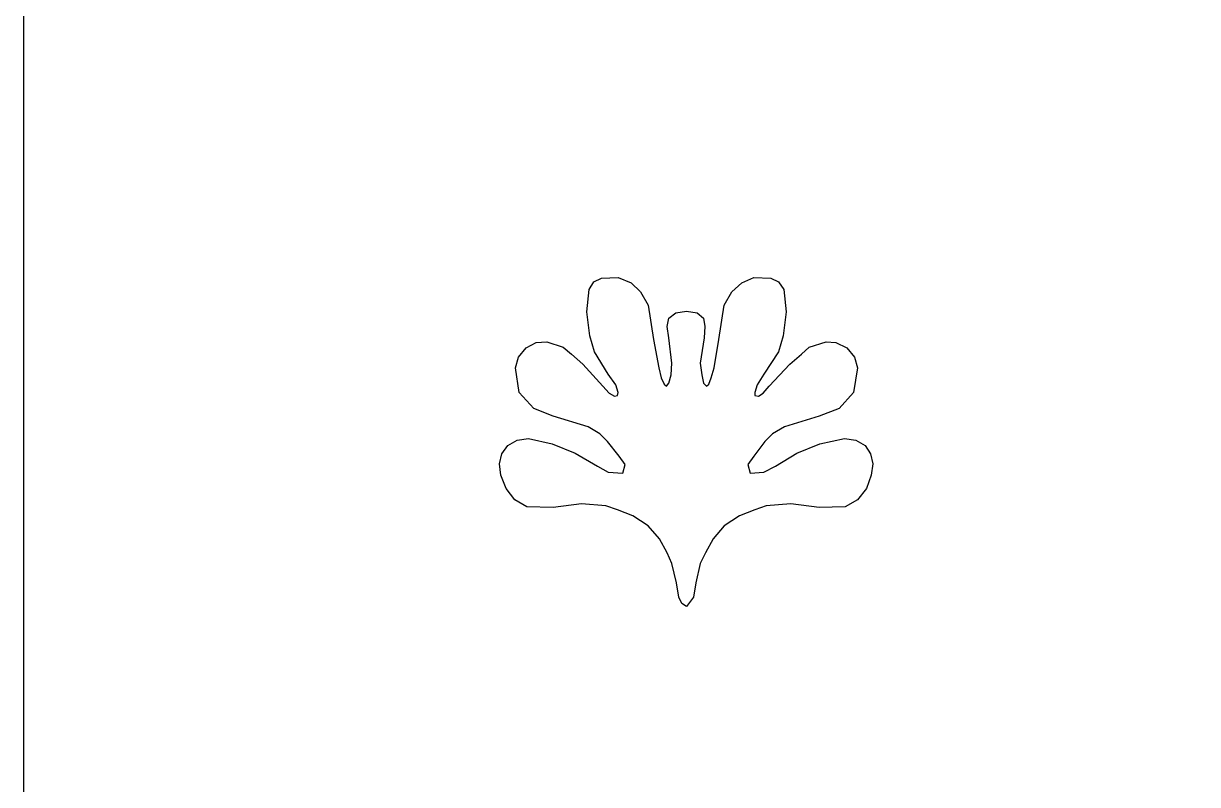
# Model space of a CAD drawing. Header units: centimetres. Extents: x -9.4 to 9.3, y -6 to 11.1.
# Drawn here: x 0.337 to 4.809, y -0.319 to 2.579 of the extents above; entities that cross this region are included whole.
import ezdxf

# ---------------------------------------------------------------- set-up
doc = ezdxf.new("R2010")
doc.units = ezdxf.units.CM
doc.header["$MEASUREMENT"] = 0

msp = doc.modelspace()

# ---------------------------------------------------------------- linework, layer by layer
at = {"color": 242}
for points, knots in [([(0.33706, -5.99235), (0.33706, -5.99235), (0.33706, 11.14986), (0.33706, 11.14986), (0.33706, 11.14986), (0.33706, 11.14986), (9.2808, 11.14986), (9.2808, 11.14986), (9.2808, 11.14986), (9.2808, 11.14986), (9.2808, -5.99235), (9.2808, -5.99235), (9.2808, -5.99235), (9.2808, -5.99235), (0.33706, -5.99235), (0.33706, -5.99235)], [0, 0, 0, 0, 0.2, 0.2, 0.2, 0.2, 0.4, 0.4, 0.4, 0.4, 0.6, 0.6, 0.6, 0.6, 1, 1, 1, 1]), ([(2.86235, 0.35903), (2.86235, 0.35903), (2.88862, 0.39405), (2.88862, 0.39405), (2.88862, 0.39405), (2.88862, 0.39405), (2.89742, 0.44956), (2.89742, 0.44956), (2.89742, 0.44956), (2.89742, 0.44956), (2.91493, 0.52259), (2.91493, 0.52259), (2.91493, 0.52259), (2.91493, 0.52259), (2.93538, 0.56347), (2.93538, 0.56347), (2.93538, 0.56347), (2.93538, 0.56347), (2.96458, 0.61605), (2.96458, 0.61605), (2.96458, 0.61605), (2.96458, 0.61605), (3.00546, 0.66569), (3.00546, 0.66569), (3.00546, 0.66569), (3.00546, 0.66569), (3.06386, 0.70364), (3.06386, 0.70364), (3.06386, 0.70364), (3.06386, 0.70364), (3.12226, 0.72703), (3.12226, 0.72703), (3.12226, 0.72703), (3.12226, 0.72703), (3.16609, 0.7416), (3.16609, 0.7416), (3.16609, 0.7416), (3.16609, 0.7416), (3.25951, 0.7504), (3.25951, 0.7504), (3.25951, 0.7504), (3.25951, 0.7504), (3.36754, 0.73579), (3.36754, 0.73579), (3.36754, 0.73579), (3.36754, 0.73579), (3.46684, 0.73872), (3.46684, 0.73872), (3.46684, 0.73872), (3.46684, 0.73872), (3.51359, 0.76498), (3.51359, 0.76498), (3.51359, 0.76498), (3.51359, 0.76498), (3.54861, 0.8088), (3.54861, 0.8088), (3.54861, 0.8088), (3.54861, 0.8088), (3.56617, 0.85844), (3.56617, 0.85844), (3.56617, 0.85844), (3.56617, 0.85844), (3.57199, 0.90227), (3.57199, 0.90227), (3.57199, 0.90227), (3.57199, 0.90227), (3.56323, 0.94023), (3.56323, 0.94023), (3.56323, 0.94023), (3.56323, 0.94023), (3.54279, 0.97236), (3.54279, 0.97236), (3.54279, 0.97236), (3.54279, 0.97236), (3.50773, 0.9928), (3.50773, 0.9928), (3.50773, 0.9928), (3.50773, 0.9928), (3.46395, 0.99866), (3.46395, 0.99866), (3.46395, 0.99866), (3.46395, 0.99866), (3.37048, 0.97822), (3.37048, 0.97822), (3.37048, 0.97822), (3.37048, 0.97822), (3.28288, 0.94316), (3.28288, 0.94316), (3.28288, 0.94316), (3.28288, 0.94316), (3.20111, 0.89351), (3.20111, 0.89351), (3.20111, 0.89351), (3.20111, 0.89351), (3.15728, 0.87013), (3.15728, 0.87013), (3.15728, 0.87013), (3.15728, 0.87013), (3.10475, 0.8672), (3.10475, 0.8672), (3.10475, 0.8672), (3.10475, 0.8672), (3.09599, 0.89933), (3.09599, 0.89933), (3.09599, 0.89933), (3.09599, 0.89933), (3.11932, 0.93147), (3.11932, 0.93147), (3.11932, 0.93147), (3.11932, 0.93147), (3.16022, 0.98698), (3.16022, 0.98698), (3.16022, 0.98698), (3.16022, 0.98698), (3.18942, 1.01618), (3.18942, 1.01618), (3.18942, 1.01618), (3.18942, 1.01618), (3.23617, 1.04244), (3.23617, 1.04244), (3.23617, 1.04244), (3.23617, 1.04244), (3.36754, 1.08333), (3.36754, 1.08333), (3.36754, 1.08333), (3.36754, 1.08333), (3.4435, 1.11258), (3.4435, 1.11258), (3.4435, 1.11258), (3.4435, 1.11258), (3.49897, 1.17391), (3.49897, 1.17391), (3.49897, 1.17391), (3.49897, 1.17391), (3.51359, 1.26733), (3.51359, 1.26733), (3.51359, 1.26733), (3.51359, 1.26733), (3.5019, 1.30827), (3.5019, 1.30827), (3.5019, 1.30827), (3.5019, 1.30827), (3.47271, 1.34328), (3.47271, 1.34328), (3.47271, 1.34328), (3.47271, 1.34328), (3.43182, 1.36373), (3.43182, 1.36373), (3.43182, 1.36373), (3.43182, 1.36373), (3.39386, 1.36666), (3.39386, 1.36666), (3.39386, 1.36666), (3.39386, 1.36666), (3.32959, 1.34622), (3.32959, 1.34622), (3.32959, 1.34622), (3.32959, 1.34622), (3.30039, 1.31991), (3.30039, 1.31991), (3.30039, 1.31991), (3.30039, 1.31991), (3.25661, 1.28195), (3.25661, 1.28195), (3.25661, 1.28195), (3.25661, 1.28195), (3.17773, 1.19724), (3.17773, 1.19724), (3.17773, 1.19724), (3.17773, 1.19724), (3.1544, 1.17097), (3.1544, 1.17097), (3.1544, 1.17097), (3.1544, 1.17097), (3.13688, 1.15929), (3.13688, 1.15929), (3.13688, 1.15929), (3.13688, 1.15929), (3.12226, 1.16222), (3.12226, 1.16222), (3.12226, 1.16222), (3.12226, 1.16222), (3.12226, 1.17391), (3.12226, 1.17391), (3.12226, 1.17391), (3.12226, 1.17391), (3.13101, 1.20311), (3.13101, 1.20311), (3.13101, 1.20311), (3.13101, 1.20311), (3.15728, 1.24399), (3.15728, 1.24399), (3.15728, 1.24399), (3.15728, 1.24399), (3.2128, 1.32871), (3.2128, 1.32871), (3.2128, 1.32871), (3.2128, 1.32871), (3.23031, 1.39004), (3.23031, 1.39004), (3.23031, 1.39004), (3.23031, 1.39004), (3.24199, 1.48057), (3.24199, 1.48057), (3.24199, 1.48057), (3.24199, 1.48057), (3.23324, 1.56528), (3.23324, 1.56528), (3.23324, 1.56528), (3.23324, 1.56528), (3.2128, 1.59448), (3.2128, 1.59448), (3.2128, 1.59448), (3.2128, 1.59448), (3.1836, 1.60906), (3.1836, 1.60906), (3.1836, 1.60906), (3.1836, 1.60906), (3.11932, 1.61199), (3.11932, 1.61199), (3.11932, 1.61199), (3.11932, 1.61199), (3.07261, 1.59154), (3.07261, 1.59154), (3.07261, 1.59154), (3.07261, 1.59154), (3.03466, 1.55648), (3.03466, 1.55648), (3.03466, 1.55648), (3.03466, 1.55648), (3.00546, 1.50684), (3.00546, 1.50684), (3.00546, 1.50684), (3.00546, 1.50684), (2.98502, 1.37542), (2.98502, 1.37542), (2.98502, 1.37542), (2.98502, 1.37542), (2.96747, 1.26733), (2.96747, 1.26733), (2.96747, 1.26733), (2.96747, 1.26733), (2.95582, 1.22937), (2.95582, 1.22937), (2.95582, 1.22937), (2.95582, 1.22937), (2.94707, 1.206), (2.94707, 1.206), (2.94707, 1.206), (2.94707, 1.206), (2.93826, 1.19724), (2.93826, 1.19724), (2.93826, 1.19724), (2.93826, 1.19724), (2.92662, 1.20893), (2.92662, 1.20893), (2.92662, 1.20893), (2.92662, 1.20893), (2.92075, 1.24106), (2.92075, 1.24106), (2.92075, 1.24106), (2.92075, 1.24106), (2.91493, 1.28489), (2.91493, 1.28489), (2.91493, 1.28489), (2.91493, 1.28489), (2.92951, 1.38124), (2.92951, 1.38124), (2.92951, 1.38124), (2.92951, 1.38124), (2.93244, 1.42506), (2.93244, 1.42506), (2.93244, 1.42506), (2.93244, 1.42506), (2.92662, 1.45719), (2.92662, 1.45719), (2.92662, 1.45719), (2.92662, 1.45719), (2.90324, 1.47764), (2.90324, 1.47764), (2.90324, 1.47764), (2.90324, 1.47764), (2.86235, 1.48351), (2.86235, 1.48351), (2.86235, 1.48351), (2.86235, 1.48351), (2.82146, 1.47764), (2.82146, 1.47764), (2.82146, 1.47764), (2.82146, 1.47764), (2.7952, 1.45719), (2.7952, 1.45719), (2.7952, 1.45719), (2.7952, 1.45719), (2.78933, 1.42506), (2.78933, 1.42506), (2.78933, 1.42506), (2.78933, 1.42506), (2.7952, 1.38124), (2.7952, 1.38124), (2.7952, 1.38124), (2.7952, 1.38124), (2.80689, 1.28489), (2.80689, 1.28489), (2.80689, 1.28489), (2.80689, 1.28489), (2.80395, 1.24106), (2.80395, 1.24106), (2.80395, 1.24106), (2.80395, 1.24106), (2.7952, 1.20893), (2.7952, 1.20893), (2.7952, 1.20893), (2.7952, 1.20893), (2.78644, 1.19724), (2.78644, 1.19724), (2.78644, 1.19724), (2.78644, 1.19724), (2.77769, 1.206), (2.77769, 1.206), (2.77769, 1.206), (2.77769, 1.206), (2.766, 1.22937), (2.766, 1.22937), (2.766, 1.22937), (2.766, 1.22937), (2.75724, 1.26733), (2.75724, 1.26733), (2.75724, 1.26733), (2.75724, 1.26733), (2.7368, 1.37542), (2.7368, 1.37542), (2.7368, 1.37542), (2.7368, 1.37542), (2.71636, 1.50684), (2.71636, 1.50684), (2.71636, 1.50684), (2.71636, 1.50684), (2.68715, 1.55648), (2.68715, 1.55648), (2.68715, 1.55648), (2.68715, 1.55648), (2.65209, 1.59154), (2.65209, 1.59154), (2.65209, 1.59154), (2.65209, 1.59154), (2.60244, 1.61199), (2.60244, 1.61199), (2.60244, 1.61199), (2.60244, 1.61199), (2.53818, 1.60906), (2.53818, 1.60906), (2.53818, 1.60906), (2.53818, 1.60906), (2.50898, 1.59448), (2.50898, 1.59448), (2.50898, 1.59448), (2.50898, 1.59448), (2.49147, 1.56528), (2.49147, 1.56528), (2.49147, 1.56528), (2.49147, 1.56528), (2.48271, 1.48057), (2.48271, 1.48057), (2.48271, 1.48057), (2.48271, 1.48057), (2.4944, 1.39004), (2.4944, 1.39004), (2.4944, 1.39004), (2.4944, 1.39004), (2.51192, 1.32871), (2.51192, 1.32871), (2.51192, 1.32871), (2.51192, 1.32871), (2.56449, 1.24399), (2.56449, 1.24399), (2.56449, 1.24399), (2.56449, 1.24399), (2.59369, 1.20311), (2.59369, 1.20311), (2.59369, 1.20311), (2.59369, 1.20311), (2.60244, 1.17391), (2.60244, 1.17391), (2.60244, 1.17391), (2.60244, 1.17391), (2.59951, 1.16222), (2.59951, 1.16222), (2.59951, 1.16222), (2.59951, 1.16222), (2.58786, 1.15929), (2.58786, 1.15929), (2.58786, 1.15929), (2.58786, 1.15929), (2.56742, 1.17097), (2.56742, 1.17097), (2.56742, 1.17097), (2.56742, 1.17097), (2.54404, 1.19724), (2.54404, 1.19724), (2.54404, 1.19724), (2.54404, 1.19724), (2.46813, 1.28195), (2.46813, 1.28195), (2.46813, 1.28195), (2.46813, 1.28195), (2.42431, 1.31991), (2.42431, 1.31991), (2.42431, 1.31991), (2.42431, 1.31991), (2.39218, 1.34622), (2.39218, 1.34622), (2.39218, 1.34622), (2.39218, 1.34622), (2.33085, 1.36666), (2.33085, 1.36666), (2.33085, 1.36666), (2.33085, 1.36666), (2.28996, 1.36373), (2.28996, 1.36373), (2.28996, 1.36373), (2.28996, 1.36373), (2.252, 1.34328), (2.252, 1.34328), (2.252, 1.34328), (2.252, 1.34328), (2.2228, 1.30827), (2.2228, 1.30827), (2.2228, 1.30827), (2.2228, 1.30827), (2.21111, 1.26733), (2.21111, 1.26733), (2.21111, 1.26733), (2.21111, 1.26733), (2.22573, 1.17391), (2.22573, 1.17391), (2.22573, 1.17391), (2.22573, 1.17391), (2.2812, 1.11258), (2.2812, 1.11258), (2.2812, 1.11258), (2.2812, 1.11258), (2.35422, 1.08333), (2.35422, 1.08333), (2.35422, 1.08333), (2.35422, 1.08333), (2.48853, 1.04244), (2.48853, 1.04244), (2.48853, 1.04244), (2.48853, 1.04244), (2.53236, 1.01618), (2.53236, 1.01618), (2.53236, 1.01618), (2.53236, 1.01618), (2.56156, 0.98698), (2.56156, 0.98698), (2.56156, 0.98698), (2.56156, 0.98698), (2.60538, 0.93147), (2.60538, 0.93147), (2.60538, 0.93147), (2.60538, 0.93147), (2.62871, 0.89933), (2.62871, 0.89933), (2.62871, 0.89933), (2.62871, 0.89933), (2.61995, 0.8672), (2.61995, 0.8672), (2.61995, 0.8672), (2.61995, 0.8672), (2.56449, 0.87013), (2.56449, 0.87013), (2.56449, 0.87013), (2.56449, 0.87013), (2.52361, 0.89351), (2.52361, 0.89351), (2.52361, 0.89351), (2.52361, 0.89351), (2.43889, 0.94316), (2.43889, 0.94316), (2.43889, 0.94316), (2.43889, 0.94316), (2.35129, 0.97822), (2.35129, 0.97822), (2.35129, 0.97822), (2.35129, 0.97822), (2.26075, 0.99866), (2.26075, 0.99866), (2.26075, 0.99866), (2.26075, 0.99866), (2.21698, 0.9928), (2.21698, 0.9928), (2.21698, 0.9928), (2.21698, 0.9928), (2.18191, 0.97236), (2.18191, 0.97236), (2.18191, 0.97236), (2.18191, 0.97236), (2.15858, 0.94023), (2.15858, 0.94023), (2.15858, 0.94023), (2.15858, 0.94023), (2.14978, 0.90227), (2.14978, 0.90227), (2.14978, 0.90227), (2.14978, 0.90227), (2.15565, 0.85844), (2.15565, 0.85844), (2.15565, 0.85844), (2.15565, 0.85844), (2.17609, 0.8088), (2.17609, 0.8088), (2.17609, 0.8088), (2.17609, 0.8088), (2.20822, 0.76498), (2.20822, 0.76498), (2.20822, 0.76498), (2.20822, 0.76498), (2.25493, 0.73872), (2.25493, 0.73872), (2.25493, 0.73872), (2.25493, 0.73872), (2.35422, 0.73579), (2.35422, 0.73579), (2.35422, 0.73579), (2.35422, 0.73579), (2.46226, 0.7504), (2.46226, 0.7504), (2.46226, 0.7504), (2.46226, 0.7504), (2.55573, 0.7416), (2.55573, 0.7416), (2.55573, 0.7416), (2.55573, 0.7416), (2.59951, 0.72703), (2.59951, 0.72703), (2.59951, 0.72703), (2.59951, 0.72703), (2.65791, 0.70364), (2.65791, 0.70364), (2.65791, 0.70364), (2.65791, 0.70364), (2.71636, 0.66569), (2.71636, 0.66569), (2.71636, 0.66569), (2.71636, 0.66569), (2.76014, 0.61605), (2.76014, 0.61605), (2.76014, 0.61605), (2.76014, 0.61605), (2.78933, 0.56347), (2.78933, 0.56347), (2.78933, 0.56347), (2.78933, 0.56347), (2.80689, 0.52259), (2.80689, 0.52259), (2.80689, 0.52259), (2.80689, 0.52259), (2.82439, 0.44956), (2.82439, 0.44956), (2.82439, 0.44956), (2.82439, 0.44956), (2.83315, 0.39405), (2.83315, 0.39405), (2.83315, 0.39405), (2.83315, 0.39405), (2.84484, 0.37068), (2.84484, 0.37068), (2.84484, 0.37068), (2.84484, 0.37068), (2.86235, 0.35903), (2.86235, 0.35903)], [0, 0, 0, 0, 0.0069444, 0.0069444, 0.0069444, 0.0069444, 0.0138889, 0.0138889, 0.0138889, 0.0138889, 0.0208333, 0.0208333, 0.0208333, 0.0208333, 0.0277778, 0.0277778, 0.0277778, 0.0277778, 0.0347222, 0.0347222, 0.0347222, 0.0347222, 0.0416667, 0.0416667, 0.0416667, 0.0416667, 0.0486111, 0.0486111, 0.0486111, 0.0486111, 0.0555556, 0.0555556, 0.0555556, 0.0555556, 0.0625, 0.0625, 0.0625, 0.0625, 0.0694444, 0.0694444, 0.0694444, 0.0694444, 0.0763889, 0.0763889, 0.0763889, 0.0763889, 0.0833333, 0.0833333, 0.0833333, 0.0833333, 0.0902778, 0.0902778, 0.0902778, 0.0902778, 0.0972222, 0.0972222, 0.0972222, 0.0972222, 0.1041667, 0.1041667, 0.1041667, 0.1041667, 0.1111111, 0.1111111, 0.1111111, 0.1111111, 0.1180556, 0.1180556, 0.1180556, 0.1180556, 0.125, 0.125, 0.125, 0.125, 0.1319444, 0.1319444, 0.1319444, 0.1319444, 0.1388889, 0.1388889, 0.1388889, 0.1388889, 0.1458333, 0.1458333, 0.1458333, 0.1458333, 0.1527778, 0.1527778, 0.1527778, 0.1527778, 0.1597222, 0.1597222, 0.1597222, 0.1597222, 0.1666667, 0.1666667, 0.1666667, 0.1666667, 0.1736111, 0.1736111, 0.1736111, 0.1736111, 0.1805556, 0.1805556, 0.1805556, 0.1805556, 0.1875, 0.1875, 0.1875, 0.1875, 0.1944444, 0.1944444, 0.1944444, 0.1944444, 0.2013889, 0.2013889, 0.2013889, 0.2013889, 0.2083333, 0.2083333, 0.2083333, 0.2083333, 0.2152778, 0.2152778, 0.2152778, 0.2152778, 0.2222222, 0.2222222, 0.2222222, 0.2222222, 0.2291667, 0.2291667, 0.2291667, 0.2291667, 0.2361111, 0.2361111, 0.2361111, 0.2361111, 0.2430556, 0.2430556, 0.2430556, 0.2430556, 0.25, 0.25, 0.25, 0.25, 0.2569444, 0.2569444, 0.2569444, 0.2569444, 0.2638889, 0.2638889, 0.2638889, 0.2638889, 0.2708333, 0.2708333, 0.2708333, 0.2708333, 0.2777778, 0.2777778, 0.2777778, 0.2777778, 0.2847222, 0.2847222, 0.2847222, 0.2847222, 0.2916667, 0.2916667, 0.2916667, 0.2916667, 0.2986111, 0.2986111, 0.2986111, 0.2986111, 0.3055556, 0.3055556, 0.3055556, 0.3055556, 0.3125, 0.3125, 0.3125, 0.3125, 0.3194444, 0.3194444, 0.3194444, 0.3194444, 0.3263889, 0.3263889, 0.3263889, 0.3263889, 0.3333333, 0.3333333, 0.3333333, 0.3333333, 0.3402778, 0.3402778, 0.3402778, 0.3402778, 0.3472222, 0.3472222, 0.3472222, 0.3472222, 0.3541667, 0.3541667, 0.3541667, 0.3541667, 0.3611111, 0.3611111, 0.3611111, 0.3611111, 0.3680556, 0.3680556, 0.3680556, 0.3680556, 0.375, 0.375, 0.375, 0.375, 0.3819444, 0.3819444, 0.3819444, 0.3819444, 0.3888889, 0.3888889, 0.3888889, 0.3888889, 0.3958333, 0.3958333, 0.3958333, 0.3958333, 0.4027778, 0.4027778, 0.4027778, 0.4027778, 0.4097222, 0.4097222, 0.4097222, 0.4097222, 0.4166667, 0.4166667, 0.4166667, 0.4166667, 0.4236111, 0.4236111, 0.4236111, 0.4236111, 0.4305556, 0.4305556, 0.4305556, 0.4305556, 0.4375, 0.4375, 0.4375, 0.4375, 0.4444444, 0.4444444, 0.4444444, 0.4444444, 0.4513889, 0.4513889, 0.4513889, 0.4513889, 0.4583333, 0.4583333, 0.4583333, 0.4583333, 0.4652778, 0.4652778, 0.4652778, 0.4652778, 0.4722222, 0.4722222, 0.4722222, 0.4722222, 0.4791667, 0.4791667, 0.4791667, 0.4791667, 0.4861111, 0.4861111, 0.4861111, 0.4861111, 0.4930556, 0.4930556, 0.4930556, 0.4930556, 0.5, 0.5, 0.5, 0.5, 0.5069444, 0.5069444, 0.5069444, 0.5069444, 0.5138889, 0.5138889, 0.5138889, 0.5138889, 0.5208333, 0.5208333, 0.5208333, 0.5208333, 0.5277778, 0.5277778, 0.5277778, 0.5277778, 0.5347222, 0.5347222, 0.5347222, 0.5347222, 0.5416667, 0.5416667, 0.5416667, 0.5416667, 0.5486111, 0.5486111, 0.5486111, 0.5486111, 0.5555556, 0.5555556, 0.5555556, 0.5555556, 0.5625, 0.5625, 0.5625, 0.5625, 0.5694444, 0.5694444, 0.5694444, 0.5694444, 0.5763889, 0.5763889, 0.5763889, 0.5763889, 0.5833333, 0.5833333, 0.5833333, 0.5833333, 0.5902778, 0.5902778, 0.5902778, 0.5902778, 0.5972222, 0.5972222, 0.5972222, 0.5972222, 0.6041667, 0.6041667, 0.6041667, 0.6041667, 0.6111111, 0.6111111, 0.6111111, 0.6111111, 0.6180556, 0.6180556, 0.6180556, 0.6180556, 0.625, 0.625, 0.625, 0.625, 0.6319444, 0.6319444, 0.6319444, 0.6319444, 0.6388889, 0.6388889, 0.6388889, 0.6388889, 0.6458333, 0.6458333, 0.6458333, 0.6458333, 0.6527778, 0.6527778, 0.6527778, 0.6527778, 0.6597222, 0.6597222, 0.6597222, 0.6597222, 0.6666667, 0.6666667, 0.6666667, 0.6666667, 0.6736111, 0.6736111, 0.6736111, 0.6736111, 0.6805556, 0.6805556, 0.6805556, 0.6805556, 0.6875, 0.6875, 0.6875, 0.6875, 0.6944444, 0.6944444, 0.6944444, 0.6944444, 0.7013889, 0.7013889, 0.7013889, 0.7013889, 0.7083333, 0.7083333, 0.7083333, 0.7083333, 0.7152778, 0.7152778, 0.7152778, 0.7152778, 0.7222222, 0.7222222, 0.7222222, 0.7222222, 0.7291667, 0.7291667, 0.7291667, 0.7291667, 0.7361111, 0.7361111, 0.7361111, 0.7361111, 0.7430556, 0.7430556, 0.7430556, 0.7430556, 0.75, 0.75, 0.75, 0.75, 0.7569444, 0.7569444, 0.7569444, 0.7569444, 0.7638889, 0.7638889, 0.7638889, 0.7638889, 0.7708333, 0.7708333, 0.7708333, 0.7708333, 0.7777778, 0.7777778, 0.7777778, 0.7777778, 0.7847222, 0.7847222, 0.7847222, 0.7847222, 0.7916667, 0.7916667, 0.7916667, 0.7916667, 0.7986111, 0.7986111, 0.7986111, 0.7986111, 0.8055556, 0.8055556, 0.8055556, 0.8055556, 0.8125, 0.8125, 0.8125, 0.8125, 0.8194444, 0.8194444, 0.8194444, 0.8194444, 0.8263889, 0.8263889, 0.8263889, 0.8263889, 0.8333333, 0.8333333, 0.8333333, 0.8333333, 0.8402778, 0.8402778, 0.8402778, 0.8402778, 0.8472222, 0.8472222, 0.8472222, 0.8472222, 0.8541667, 0.8541667, 0.8541667, 0.8541667, 0.8611111, 0.8611111, 0.8611111, 0.8611111, 0.8680556, 0.8680556, 0.8680556, 0.8680556, 0.875, 0.875, 0.875, 0.875, 0.8819444, 0.8819444, 0.8819444, 0.8819444, 0.8888889, 0.8888889, 0.8888889, 0.8888889, 0.8958333, 0.8958333, 0.8958333, 0.8958333, 0.9027778, 0.9027778, 0.9027778, 0.9027778, 0.9097222, 0.9097222, 0.9097222, 0.9097222, 0.9166667, 0.9166667, 0.9166667, 0.9166667, 0.9236111, 0.9236111, 0.9236111, 0.9236111, 0.9305556, 0.9305556, 0.9305556, 0.9305556, 0.9375, 0.9375, 0.9375, 0.9375, 0.9444444, 0.9444444, 0.9444444, 0.9444444, 0.9513889, 0.9513889, 0.9513889, 0.9513889, 0.9583333, 0.9583333, 0.9583333, 0.9583333, 0.9652778, 0.9652778, 0.9652778, 0.9652778, 0.9722222, 0.9722222, 0.9722222, 0.9722222, 0.9791667, 0.9791667, 0.9791667, 0.9791667, 0.9861111, 0.9861111, 0.9861111, 0.9861111, 1, 1, 1, 1])]:
    msp.add_open_spline(points, degree=3, knots=knots, dxfattribs=at)

doc.saveas('drawing.dxf')
